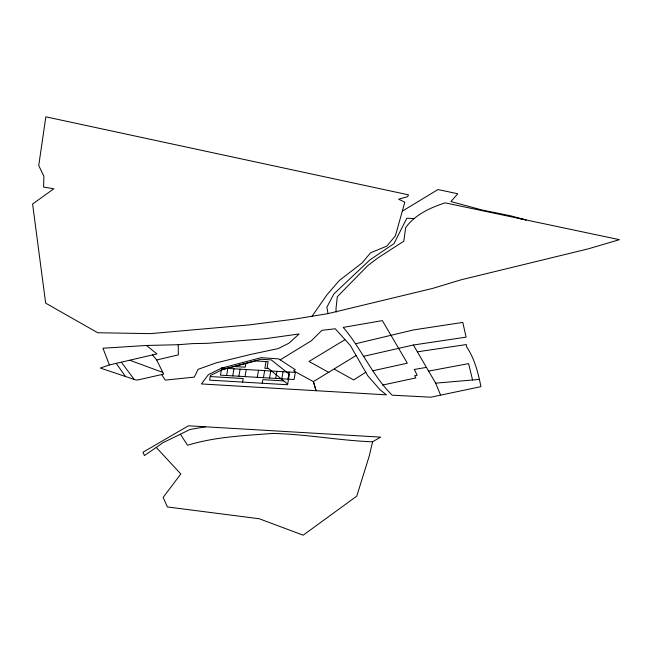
<?xml version="1.0" encoding="UTF-8"?>
<svg xmlns="http://www.w3.org/2000/svg" width="652" height="652" viewBox="0 0 652 652"><rect width="100%" height="100%" fill="white"/><g stroke="black" fill="none" stroke-linecap="round" stroke-linejoin="round"><path stroke-width="0.98" d="M161.688 374.582L165.233 380.116L194.296 377.117L198.11 369.325L216.114 362.903L250.409 354.484L278.094 348.608L288.86 343.262L299.138 333.963L264.875 338.763L207.654 343.311L192.479 343.612L178.224 344.712L178.363 354.884L156.684 359.969L152.495 354.916L109.389 364.957L100.302 368.046L135.665 379.904L137.539 380.018L163.644 374.126L156.684 359.969M226.603 375.528L227.85 368.437M232.731 375.886L233.987 368.804M238.868 376.245L240.123 369.162M242.585 382.08L243.22 378.51L210.262 376.563M245.877 363.466L245.217 367.174L234.272 366.53M245.005 376.611L246.26 369.521M257.279 377.329L258.526 370.246M262.218 383.237L262.854 379.668L283.677 380.89M266.049 361.558L264.859 368.331L268.542 368.543M263.416 377.695L264.663 370.605M269.553 378.054L270.8 370.972M275.682 378.413L276.937 371.33M281.819 378.779L283.074 371.689M287.956 379.138L289.211 372.056M372.577 441.795L369.276 455.919L356.758 496.148L303.18 535.178L259.26 518.756L167.385 506.954L163.163 497.403L180.808 473.971L156.268 447.435L144.467 455.52L142.967 452.235L188.452 425.797L380.629 437.125L372.577 441.795C339.121 440.54 306.098 434.142 272.658 433.433C244.109 435.658 215.103 436.775 187.556 445.259L180.392 434.248L162.984 442.667L156.268 447.435M312.112 316.204L327.027 294.696L339.293 280.547L362.113 262.903L370.589 252.789L386.758 246.154L395.397 235.853L404.81 202.193L398.6 199.227L407.679 196.635L408.494 194.85L45.844 116.822L38.737 165.518L43.888 176.309L43.57 187.083L53.88 188.762L32.6 204.011L45.648 303.139L97.718 332.74L150.425 333.637L249.398 324.875L294.582 319.113L328.021 313.62L432.586 288.42L460.988 279.838L588.397 248.82L619.4 239.667L445.129 202.845C430.255 207.711 415.055 214.581 405.634 227.662L403.816 241.199L377.989 257.866L367.883 265.511L337.304 296.741L335.992 308.795L336.188 312.072M356.163 355.487L313.384 381.616L293.604 370.817L295.348 369.733L278.787 358.934L261.142 357.671L221.721 368.078L208.42 374.598L201.386 383.947L386.449 394.851L380.075 389.823L367.761 375.739L350.426 345.609L335.242 328.771L321.949 330.32L311.395 340.727L280.205 359.863M365.878 372.194L353.612 379.92L334.37 369.195M344.875 339.749L309.007 361.461L328.934 372.463M402.528 211.02L437.957 189.545L457.777 193.75L450.939 201.566L482.439 210.091L510.304 215.739L526.091 219.936L518.03 218.249M180.392 434.248L189.862 429.505L205.649 426.799M222.193 369.717L255.454 360.939L268.135 361.681L267.124 367.41L287.671 384.077M372.887 370.752L407.345 363.18L382.349 320.613L343.221 327.394C361.477 348.575 372.178 375.413 392.162 395.185L430.891 397.19L480.923 386.652C478.144 372.569 474.574 358.592 466.408 346.505L466.351 344.549L417.37 351.844M355.813 343.702L413.621 329.904L462.798 322.406L466.115 337.133L413.376 345.014L363.58 356.326M152.495 354.916L156.928 353.93L146.464 345.47L102.951 348.225L109.389 364.957M382.61 385.063L415.878 377.915L414.615 375.739L417.182 375.307L414.322 369.44L426.449 367.402M428.608 371.086L468.625 363.62L472.561 379.986M413.376 345.014L435.658 383.156L479.179 379.423M146.464 345.47L178.224 344.712M413.865 218.64L406.84 218.184L394.02 243.595L369.806 259.993L333.905 293.913L326.872 307.198L328.021 313.62M129.838 360.263L162.813 372.431M121.362 362.219L134.19 379.407M116.284 363.433L125.453 376.481M435.658 383.156L440.491 394.908M210.449 375.47L209.626 380.14L287.556 384.729L289.39 374.338L271.273 359.888L260.979 359.276L223.057 369.293L210.449 375.47M221.713 368.078L220.466 375.161L294.093 379.497L295.348 372.414L221.713 368.078M316.106 390.703L313.384 381.616L316.098 390.703"/></g></svg>
